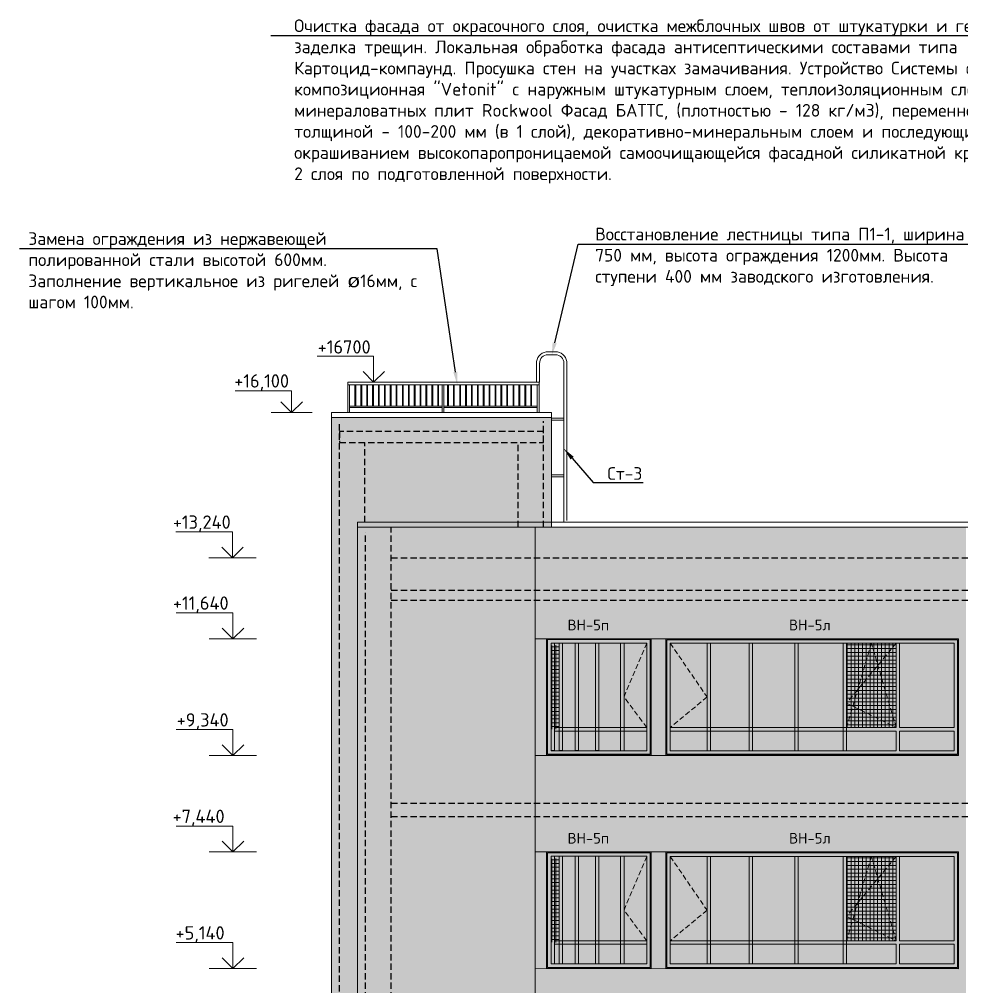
# Model space of a CAD drawing. Header units: millimetres. Extents: x -136099598 to 9192475, y 0 to 779331.
# Drawn here: x -113319 to -94735, y 293335 to 312407 of the extents above; entities that cross this region are included whole.
import ezdxf
from ezdxf import colors
from ezdxf.entities.mleader import LeaderData, LeaderLine
from ezdxf.math import Vec2, Vec3

# ---------------------------------------------------------------- set-up
doc = ezdxf.new("R2010")
doc.units = ezdxf.units.MM
doc.header["$MEASUREMENT"] = 0
doc.linetypes.add('01_base$0$DASHED2', pattern=[0.375, 0.25, -0.125])
doc.linetypes.add('ADSK_Штриховая_ш2 п1', pattern=[3, 2, -1])
doc.layers.get('0').update_dxf_attribs({"color": 250, "lineweight": 9})
doc.layers.get('Defpoints').update_dxf_attribs({"color": 8})
for name, color, linetype, lineweight, true_color in [('!_Окно_00_Штрих_Стекло', 7, 'Continuous', 0, 0x737373), ('RAL 000 80 00', 7, 'Continuous', 0, 0xb9b8b6), ('RAL 7016', 7, 'Continuous', 0, 0x383e42), ('RAL 90 10', 7, 'Continuous', 0, 0xf1ece1)]:
    doc.layers.add(name, color=color, linetype=linetype, lineweight=lineweight, true_color=true_color)
for name, color, linetype, lineweight in [('_Фасад', 7, 'Continuous', 9), ('АР-Выноски', 5, 'Continuous', 5), ('АР.РД_Выноски', 174, 'Continuous', 9), ('Лестницы', 7, 'Continuous', 13), ('Ограждение', 250, 'Continuous', 9), ('СТЕНЫ кирпич ЛИДЕР', 250, 'Continuous', 15), ('Фасад_тонкие', 7, 'Continuous', 5), ('фасады', 7, 'Continuous', 9)]:
    doc.layers.add(name, color=color, linetype=linetype, lineweight=lineweight)
for name, color, linetype in [('PDF _0', 7, 'Continuous'), ('PDF _PDF _0', 7, 'Continuous'), ('PDF _Текст', 7, 'Continuous')]:
    doc.layers.add(name, color=color, linetype=linetype)
doc.styles.add('ICOCPEUR', font='isocpeur.ttf')
doc.styles.add('PDF ISOCPEUR', font='isocpeur.ttf')

# ---------------------------------------------------------------- blocks, each defined once
blk = doc.blocks.new('A$C9e4906a5')
at = {"layer": '!_Окно_00_Штрих_Стекло'}
h = blk.add_hatch(color=256, dxfattribs=at)
h.dxf.hatch_style = 1
h.set_gradient(color1=(70, 92, 124), color2=(219, 225, 235), name='CURVED')
h.paths.add_polyline_path([(-8038, 94), (-6143, 90), (-6143, 2211), (-8038, 2216)])
h = blk.add_hatch(color=256, dxfattribs=at)
h.dxf.hatch_style = 1
h.set_gradient(color1=(70, 92, 124), color2=(219, 225, 235), name='CURVED')
h.paths.add_polyline_path([(-5687, 90), (-90, 90), (-90, 2209), (-5687, 2209)])
at = {"layer": 'PDF _PDF _0', "lineweight": 0, "true_color": 0x636466}
h = blk.add_hatch(dxfattribs=at)
h.set_pattern_fill('ANSI37', color=251, scale=600, angle=135)
h.set_pattern_definition([(180, (-7790.01, -36.94), (-7e-15, -75), []), (270, (-7790.01, -36.94), (75, -1e-14), [])])
h.paths.add_polyline_path([(-8038, 518), (-8038, 2165), (-7880, 2172), (-7880, 511)])
h = blk.add_hatch(dxfattribs=at)
h.set_pattern_fill('ANSI37', color=251, scale=600, angle=135)
h.set_pattern_definition([(180, (-1141.824, 1e-13), (-7e-15, -75), []), (270, (-1141.824, 1e-13), (75, -1e-14), [])])
h.paths.add_polyline_path([(-2210, 555), (-2210, 2202), (-1232, 2209), (-1232, 548)])
at = {"layer": 'RAL 7016', "ltscale": 100, "transparency": 33554687}
h = blk.add_hatch(color=256, dxfattribs=at)
h.dxf.hatch_style = 1
h.paths.add_polyline_path([(-8128, 2299), (-6061, 2299), (-6061, 4), (-8128, 2)])
h.paths.add_polyline_path([(-8038, 2213), (-8038, 93), (-6151, 94), (-6151, 2214)], flags=16)
h = blk.add_hatch(color=256, dxfattribs=at)
h.dxf.hatch_style = 1
h.paths.add_polyline_path([(-5777, 2299), (0, 2299), (0, 0), (-5777, 0)])
h.paths.add_polyline_path([(-5687, 2209), (-5686, 85), (-90, 90), (-90, 2209)], flags=16)
h = blk.add_hatch(color=256, dxfattribs=at)
h.dxf.hatch_style = 1
h.paths.add_polyline_path([(-8039, 90), (-8039, 2214), (-7969, 2214), (-7969, 90)])
h = blk.add_hatch(color=256, dxfattribs=at)
h.dxf.hatch_style = 1
h.paths.add_polyline_path([(-7881, 90), (-7881, 2214), (-7811, 2214), (-7811, 90)])
h = blk.add_hatch(color=256, dxfattribs=at)
h.dxf.hatch_style = 1
h.paths.add_polyline_path([(-7565, 90), (-7565, 2214), (-7495, 2214), (-7495, 90)])
h = blk.add_hatch(color=256, dxfattribs=at)
h.dxf.hatch_style = 1
h.paths.add_polyline_path([(-7165, 90), (-7164, 2214), (-7094, 2214), (-7095, 90)])
h = blk.add_hatch(color=256, dxfattribs=at)
h.dxf.hatch_style = 1
h.paths.add_polyline_path([(-6669, 90), (-6668, 2214), (-6598, 2214), (-6599, 90)])
h = blk.add_hatch(color=256, dxfattribs=at)
h.dxf.hatch_style = 1
h.paths.add_polyline_path([(-4962, 90), (-4961, 2209), (-4891, 2209), (-4892, 90)])
h = blk.add_hatch(color=256, dxfattribs=at)
h.dxf.hatch_style = 1
h.paths.add_polyline_path([(-4132, 90), (-4131, 2209), (-4061, 2209), (-4062, 90)])
h = blk.add_hatch(color=256, dxfattribs=at)
h.dxf.hatch_style = 1
h.paths.add_polyline_path([(-3235, 90), (-3234, 2209), (-3164, 2209), (-3165, 90)])
h = blk.add_hatch(color=256, dxfattribs=at)
h.dxf.hatch_style = 1
h.paths.add_polyline_path([(-2280, 90), (-2280, 2209), (-2210, 2209), (-2210, 90)])
h = blk.add_hatch(color=256, dxfattribs=at)
h.dxf.hatch_style = 1
h.paths.add_polyline_path([(-1233, 90), (-1233, 2238), (-1163, 2238), (-1163, 90)])
h = blk.add_hatch(color=256, dxfattribs=at)
h.dxf.hatch_style = 1
h.paths.add_polyline_path([(-7969, 547), (-6153, 548), (-6153, 478), (-7969, 478)])
h = blk.add_hatch(color=256, dxfattribs=at)
h.dxf.hatch_style = 1
h.paths.add_polyline_path([(-5687, 547), (-92, 548), (-92, 478), (-5687, 478)])
at = {"layer": 'PDF _0', "linetype": 'ADSK_Штриховая_ш2 п1', "lineweight": 0, "ltscale": 50}
for points in [[(-6599, 548), (-6599, 548), (-6422, 548), (-6151, 548), (-6599, 1152), (-6151, 2214)], [(-5688, 2209), (-4961, 1150), (-5687, 548)], [(-1232, 2209), (-2210, 1028), (-1232, 548), (-1721, 2209), (-2210, 548)], [(-5687, 548), (-5687, 548), (-5292, 548), (-4961, 548)]]:
    blk.add_lwpolyline(points, dxfattribs=at)
at = {"layer": 'PDF _PDF _0', "lineweight": 0}
for points in [[(-6061, 0), (-8128, 0), (-8128, 2299), (-6061, 2299)], [(0, 0), (-5777, 0), (-5777, 2299), (0, 2299)], [(-6081, 20), (-8108, 20), (-8108, 2284), (-6081, 2284)], [(-6151, 90), (-8038, 90), (-8038, 2214), (-6151, 2214)], [(-7969, 94), (-8038, 94), (-8038, 2214), (-7969, 2214)], [(-7811, 94), (-7880, 94), (-7880, 2214), (-7811, 2214)], [(-7495, 94), (-7564, 94), (-7564, 2214), (-7495, 2214)], [(-7095, 94), (-7163, 94), (-7163, 2214), (-7095, 2214)], [(-6599, 90), (-6668, 90), (-6668, 2214), (-6599, 2214)], [(-20, 20), (-5757, 20), (-5757, 2279), (-20, 2279)], [(-4892, 90), (-4961, 90), (-4961, 2209), (-4892, 2209)], [(-4062, 90), (-4131, 90), (-4131, 2209), (-4062, 2209)], [(-3165, 90), (-3233, 90), (-3233, 2209), (-3165, 2209)], [(-2210, 90), (-2279, 90), (-2279, 2209), (-2210, 2209)], [(-6151, 478), (-7969, 478), (-7969, 548), (-6151, 548)]]:
    blk.add_lwpolyline(points, close=True, dxfattribs=at)
for points in [[(-1232, 90), (-5687, 90), (-5687, 2209), (-90, 2209), (-90, 548)], [(-1232, 548), (-1232, 2209), (-1163, 2209), (-1163, 548)], [(-1232, 478), (-5687, 478), (-5687, 548), (-1232, 548)], [(-1232, 90), (-1232, 478)], [(-1163, 548), (-90, 548)], [(-90, 478), (-90, 90), (-1163, 90)], [(-1163, 478), (-1163, 90)], [(-90, 478), (-1163, 478)]]:
    blk.add_lwpolyline(points, dxfattribs=at)
at = {"layer": 'PDF _Текст', "lineweight": 0, "char_height": 210, "attachment_point": 9, "style": 'PDF ISOCPEUR'}
for s, insert in [('ВН-5п', (-6892, 2464)), ('ВН-5л', (-2525, 2464))]:
    blk.add_mtext(s, dxfattribs=dict(at, insert=insert))
blk = doc.blocks.new('A$C7ed41fb3')
at = {"ltscale": 150}
blk.add_line((3729, 550), (3729, 600), dxfattribs=at)
at = {"layer": 'Ограждение'}
for points in [[(3729, 600), (-47, 600)], [(-47, 550), (-47, 600)], [(3729, 550), (-47, 550)], [(-9, 0), (-9, 550), (-47, 550), (-47, 0), (-9, 0)], [(97, 125), (97, 550)], [(113, 550), (113, 125), (113, 125)], [(213, 125), (213, 550)], [(229, 550), (229, 125), (229, 125)], [(329, 125), (329, 550)], [(345, 550), (345, 125), (345, 125)], [(445, 125), (445, 550)], [(461, 550), (461, 125), (461, 125)], [(561, 125), (561, 550)], [(577, 550), (577, 125), (577, 125)], [(677, 125), (677, 550)], [(693, 550), (693, 125), (693, 125)], [(793, 125), (793, 550)], [(809, 550), (809, 125), (809, 125)], [(909, 125), (909, 550)], [(925, 550), (925, 125), (925, 125)], [(1033, 125), (1033, 550)], [(1049, 550), (1049, 125), (1049, 125)], [(1149, 125), (1149, 550)], [(1165, 550), (1165, 125), (1165, 125)], [(1265, 125), (1265, 550)], [(1281, 550), (1281, 125), (1281, 125)], [(1381, 125), (1381, 550)], [(1397, 550), (1397, 125), (1397, 125)], [(1497, 125), (1497, 550)], [(1513, 550), (1513, 125), (1513, 125)], [(1613, 125), (1613, 550)], [(1629, 550), (1629, 125), (1629, 125)], [(1729, 125), (1729, 550)], [(1745, 550), (1745, 125), (1745, 125)], [(1852, 0), (1852, 550), (1814, 550), (1814, 0), (1852, 0)], [(1924, 124), (1924, 549)], [(1940, 549), (1940, 124), (1940, 124)], [(2040, 124), (2040, 549)], [(2056, 549), (2056, 124), (2056, 124)], [(2163, 125), (2163, 549)], [(2179, 549), (2179, 125), (2179, 125)], [(2279, 125), (2279, 549)], [(2295, 549), (2295, 125), (2295, 125)], [(2395, 125), (2395, 549)], [(2411, 549), (2411, 125), (2411, 125)], [(2511, 125), (2511, 549)], [(2527, 549), (2527, 125), (2527, 125)], [(2627, 125), (2627, 549)], [(2643, 549), (2643, 125), (2643, 125)], [(2743, 125), (2743, 549)], [(2759, 549), (2759, 125), (2759, 125)], [(2859, 125), (2859, 549)], [(2875, 549), (2875, 125), (2875, 125)], [(2975, 125), (2975, 549)], [(2991, 549), (2991, 125), (2991, 125)], [(3091, 125), (3091, 549)], [(3107, 549), (3107, 125), (3107, 125)], [(3215, 125), (3215, 550)], [(3231, 550), (3231, 125), (3231, 125)], [(3331, 125), (3331, 550)], [(3347, 550), (3347, 125), (3347, 125)], [(3447, 125), (3447, 550)], [(3463, 550), (3463, 125), (3463, 125)], [(3563, 125), (3563, 550)], [(3579, 550), (3579, 125), (3579, 125)], [(3729, 0), (3729, 550), (3691, 550), (3691, 0), (3729, 0)], [(1814, 100), (-9, 100), (-9, 125), (1814, 125)], [(1852, 125), (3691, 125)], [(3691, 100), (1852, 100)]]:
    blk.add_lwpolyline(points, dxfattribs=at)

msp = doc.modelspace()

# ---------------------------------------------------------------- hatches: boundary and pattern name
at = {"layer": 'RAL 000 80 00'}
h = msp.add_hatch(color=256, dxfattribs=at)
h.dxf.hatch_style = 1
h.paths.add_polyline_path([(-106652.7, 302392), (-102822.7, 302392), (-102822.7, 304555.6), (-107162.7, 304555.6), (-107162.7, 288553.6), (-106652.7, 288553.6)])
h = msp.add_hatch(color=256, dxfattribs=at)
h.dxf.hatch_style = 1
h.paths.add_polyline_path([(-103143.2, 302391.3), (-94652.7, 302392), (-94652.7, 288553.6), (-103143.4, 288553.6)])
at = {"layer": 'RAL 90 10', "ltscale": 100, "transparency": 33554687}
h = msp.add_hatch(color=256, dxfattribs=at)
h.dxf.hatch_style = 1
h.paths.add_polyline_path([(-103142.9, 302391.8), (-106652.7, 302392), (-106649.6, 288553.5), (-103143.4, 288553.6)])

# ---------------------------------------------------------------- linework, layer by layer
at = {"ltscale": 150}
for p, q in [((-107162.7, 287802.7), (-107162.7, 304555.6)), ((-102822.7, 302392), (-102822.7, 304553.3)), ((-106652.7, 287721.9), (-106652.7, 302392))]:
    msp.add_line(p, q, dxfattribs=at)
at = {"layer": '_Фасад', "lineweight": 0}
for p, q in [((-107543.6, 304653.9), (-108355.5, 304653.9)), ((-108649.4, 301792, -1.2), (-109584.4, 301792, -1.2)), ((-108640, 300195.6), (-109575, 300195.6)), ((-108640, 297892), (-109575, 297892)), ((-108640, 295991.2), (-109575, 295991.2)), ((-108640, 293692.8), (-109575, 293692.8))]:
    msp.add_line(p, q, dxfattribs=at)
at = {"layer": 'Defpoints', "color": 2, "linetype": '01_base$0$DASHED2', "ltscale": 500}
for p, q in [((-107002.7, 287802.7), (-107002.7, 304485.6)), ((-102982.7, 302392), (-102982.7, 304483.3)), ((-106502.7, 302491.9), (-106502.7, 304062.4)), ((-103482.7, 302392), (-103482.7, 304062.4)), ((-106493.7, 287851.9, 0.7), (-106492.7, 302292)), ((-105982.7, 287851.9, 0.7), (-105982.7, 302392)), ((-105982.7, 301792, -1.2), (-82482.7, 301792, -1.8)), ((-105982.7, 301152, -1.2), (-82482.7, 301152, -1.8)), ((-105982.7, 300952, -1.2), (-82482.7, 300952, -1.8)), ((-105982.7, 296952, -1.2), (-82482.7, 296952, -1.8)), ((-105982.7, 296692, -1.2), (-82482.7, 296692, -1.8))]:
    msp.add_line(p, q, dxfattribs=at)
msp.add_lwpolyline([(-102984.3, 304281.9), (-107002.7, 304281.9), (-107002.7, 304062.4), (-102984.3, 304062.4)], close=True, dxfattribs=at)
at = {"layer": 'Лестницы', "ltscale": 400}
for p, q in [((-102581.5, 304546.2), (-102822.7, 304546.2)), ((-102581.5, 304506.2), (-102822.7, 304506.2)), ((-102581.4, 303428.4), (-102822.7, 303428.4)), ((-102581.4, 303388.4), (-102822.7, 303388.4))]:
    msp.add_line(p, q, dxfattribs=at)
at = {"layer": 'Лестницы'}
for points in [[(-102521.5, 302526.7), (-102521.5, 305660.8, 0.3732583), (-102749.5, 305853), (-102889.5, 305853, 0.3732258), (-103117.5, 305660.8), (-103117.5, 305253.5)], [(-102581.5, 302491.9), (-102581.5, 305626.8, 0.4229742), (-102744.2, 305794), (-102894.8, 305794, 0.4296737), (-103057.5, 305622.7), (-103057.5, 305253.5)]]:
    msp.add_lwpolyline(points, format="xyb", dxfattribs=at)
at = {"layer": 'СТЕНЫ кирпич ЛИДЕР', "ltscale": 100}
msp.add_line((-103143.5, 287693.6, -1.4), (-103143, 302392, 0.8), dxfattribs=at)
at = {"layer": 'Фасад_тонкие', "lineweight": 0}
for points in [[(-107446.7, 305766.4), (-106331, 305766.4), (-106331, 305256.4), (-106117.7, 305465.3), (-106331, 305256.4), (-106540, 305465.3)], [(-109065.3, 305085.2), (-107949.6, 305085.2), (-107949.6, 304653.9), (-107736.2, 304862.8), (-107949.6, 304653.9), (-108158.5, 304862.8)], [(-110223.2, 300705.6), (-109107.5, 300705.6), (-109107.5, 300195.6), (-108894.2, 300404.6), (-109107.5, 300195.6), (-109316.4, 300404.6)], [(-110223.2, 298401.9), (-109107.5, 298401.9), (-109107.5, 297892), (-108894.2, 298100.9), (-109107.5, 297892), (-109316.4, 298100.9)], [(-110223.2, 296501.1), (-109107.5, 296501.1), (-109107.5, 295991.2), (-108894.2, 296200.1), (-109107.5, 295991.2), (-109316.4, 296200.1)], [(-110223.2, 294202.7), (-109107.5, 294202.7), (-109107.5, 293692.8), (-108894.2, 293901.7), (-109107.5, 293692.8), (-109316.4, 293901.7)]]:
    msp.add_lwpolyline(points, dxfattribs=at)
for points, elevation in [([(-110232.6, 302301.9), (-109116.9, 302301.9), (-109116.9, 301792), (-108903.6, 302000.9), (-109116.9, 301792), (-109325.8, 302000.9)], -1.2), ([(-103143, 300689.5), (-103143, 300782.9), (-103143, 302392)], 0.8)]:
    msp.add_lwpolyline(points, dxfattribs=dict(at, elevation=elevation))
at = {"layer": 'фасады', "ltscale": 150}
for points in [[(-107162.7, 304655.5), (-102822.7, 304655.5), (-102822.7, 304555.6), (-107162.7, 304555.6)], [(-106652.7, 302491.9), (-57517.7, 302491.9), (-57517.7, 302392), (-106652.7, 302392)]]:
    msp.add_lwpolyline(points, close=True, dxfattribs=at)
at = {"layer": 'фасады', "ltscale": 150, "elevation": 0.5}
for points in [[(-94794.9, 297892), (-103143.1, 297892), (-103143.1, 300195.6), (-94794.9, 300195.6)], [(-94794.9, 293687.5), (-103143.3, 293692.8), (-103143.1, 295991.2), (-94794.9, 295991.2)]]:
    msp.add_lwpolyline(points, close=True, dxfattribs=at)

# ---------------------------------------------------------------- block references
at = {"ltscale": 150}
for name, p in [('A$C7ed41fb3', (-106796.3, 304653.5, -1.1)), ('A$C9e4906a5', (-94794.9, 297896.4, 0.5)), ('A$C9e4906a5', (-94794.9, 293692, 0.5))]:
    msp.add_blockref(name, p, dxfattribs=at)

# ---------------------------------------------------------------- texts
at = {"layer": 'PDF _0', "color": 18, "lineweight": 0, "true_color": 0x000000, "char_height": 262.49, "style": 'PDF ISOCPEUR'}
for s, insert, attachment_point in [('+16700', (-106390.1, 305816.4), 9), ('+16,100', (-109080.5, 305085.2), 7), ('+13,240', (-109150, 302301.9, -1.2), 9), ('+11,640', (-109191.5, 300705.6), 9), ('+9,340', (-109191.5, 298401.9), 9), ('+7,440', (-109270.6, 296501.1), 9), ('+5,140', (-109270.6, 294202.7), 9)]:
    msp.add_mtext(s, dxfattribs=dict(at, insert=insert, attachment_point=attachment_point))

# ---------------------------------------------------------------- leaders
at = {"layer": 'АР-Выноски'}
ml = msp.add_multileader_mtext('Standard', dxfattribs=at)
ml.set_content('\\A1;Замена ограждения из нержавеющей полированной стали высотой 600мм. Заполнение вертикальное из ригелей {\\fISOCTEUR|b0|i0|c204|p49;ø}16мм, с шагом 100мм.  ', color=256, style='ICOCPEUR')
ml.set_leader_properties()
ml.build(insert=Vec2(0, 0))
ml.multileader.update_dxf_attribs({"text_left_attachment_type": 6, "text_right_attachment_type": 6, "dogleg_length": 100, "arrow_head_size": 250})
ctx = ml.context
ctx.base_point, ctx.char_height, ctx.arrow_head_size, ctx.landing_gap_size, ctx.plane_origin = Vec3(-113165.7, 307884.2), 250, 250, 25, Vec3(-110208.1, 292712.5)
ctx.left_attachment, ctx.right_attachment = 6, 6
notes = []
notes.append((ctx, [(0, (1, 1, 0), (-105081.5, 307884.2), (-1, 0), 309.1, [(1, [(-104682.7, 305205.8)], 0, [])])]))
ctx.mtext.insert, ctx.mtext.width, ctx.mtext.defined_height, ctx.mtext.flow_direction = Vec3(-113140.7, 308209.2), 7824.767, 1601.7, 5
ml = msp.add_multileader_mtext('Standard', dxfattribs=at)
ml.set_content('Восстановление лестницы типа П1-1, ширина 750 мм, высота ограждения 1200мм. Высота ступени 400 мм заводского изготовления.', color=256, style='ICOCPEUR')
ml.set_leader_properties()
ml.build(insert=Vec2(0, 0))
ml.multileader.update_dxf_attribs({"text_left_attachment_type": 6, "text_right_attachment_type": 6, "dogleg_length": 309.1, "arrow_head_size": 250})
ctx = ml.context
ctx.base_point, ctx.char_height, ctx.arrow_head_size, ctx.landing_gap_size, ctx.plane_origin = Vec3(-101987.6, 307973.2), 250, 250, 25, Vec3(-113592.4, 306001.9)
ctx.left_attachment, ctx.right_attachment = 6, 6
notes.append((ctx, [(0, (1, 1, 0), (-102296.7, 307973.2), (1, 0), 309.1, [(0, [(-102819.5, 305784.1)], 0, [])])]))
ctx.mtext.insert, ctx.mtext.width, ctx.mtext.defined_height, ctx.mtext.flow_direction = Vec3(-101962.6, 308298.2), 7303.249, 5775.2, 5
ml = msp.add_multileader_mtext('Standard', dxfattribs=at)
ml.set_content('\\A1;Ст-3', color=256, style='ICOCPEUR')
ml.set_leader_properties()
ml.build(insert=Vec2(0, 0))
ml.multileader.update_dxf_attribs({"text_left_attachment_type": 6, "text_right_attachment_type": 6, "dogleg_length": 100, "arrow_head_size": 250})
ctx = ml.context
ctx.base_point, ctx.char_height, ctx.arrow_head_size, ctx.landing_gap_size, ctx.plane_origin = Vec3(-101746.3, 303277.2), 250, 250, 25, Vec3(-107240.6, 303339)
ctx.left_attachment, ctx.right_attachment = 6, 6
notes.append((ctx, [(1, (1, 1, 0), (-102001, 303277.2), (1, 0), 254.7, [(0, [(-102581.5, 303944.1)], 0, [])])]))
ctx.mtext.insert, ctx.mtext.width, ctx.mtext.flow_direction = Vec3(-101721.3, 303577.2), 4074.825, 5
at = {"layer": 'АР.РД_Выноски'}
ml = msp.add_multileader_mtext('Standard', dxfattribs=at)
ml.set_content('\\A1;Очистка фасада от окрасочного слоя, очистка межблочных швов от штукатурки и герметика, заделка трещин. Локальная обработка фасада антисептическими составами типа Картоцид-компаунд. Просушка стен на участках замачивания. Устройство Системы фасадной композиционная "Vetonit" c наружным штукатурным слоем, теплоизоляционным слоем из минераловатных плит Rockwool Фасад БАТТС, (плотностью - 128 кг/м3), переменной толщиной - 100-200 мм (в 1 слой), декоративно-минеральным слоем и последующим окрашиванием высокопаропроницаемой самоочищающейся фасадной силикатной краской в 2 слоя по подготовленной поверхности. ', color=256, style='ICOCPEUR')
ml.set_leader_properties(color=256)
ml.build(insert=Vec2(0, 0))
ml.multileader.update_dxf_attribs({"text_left_attachment_type": 6, "text_right_attachment_type": 6, "dogleg_length": 100, "arrow_head_size": 250})
ctx = ml.context
ctx.base_point, ctx.char_height, ctx.arrow_head_size, ctx.landing_gap_size, ctx.plane_origin = Vec3(-107923.6, 312080.2, -1.8), 250, 250, 25, Vec3(-91742.5, 305447.3, -1.8)
ctx.left_attachment, ctx.right_attachment = 6, 6
notes.append((ctx, [(0, (1, 1, 0), (-93361.1, 312080.2, -1.8), (-1, 0), 100, [(0, [(-92115, 301469.7, -1.8)], 0, [])])]))
ctx.mtext.insert, ctx.mtext.width, ctx.mtext.defined_height, ctx.mtext.flow_direction = Vec3(-107898.6, 312405.2, -1.8), 14727.298, 9019.7, 5
for ctx, leaders in notes:
    for number, flags, end, landing, length, lines in leaders:
        leader = LeaderData()
        leader.index, (leader.has_last_leader_line, leader.has_dogleg_vector, leader.attachment_direction) = number, flags
        leader.last_leader_point, leader.dogleg_vector, leader.dogleg_length = Vec3(end), Vec3(landing), length
        for number, points, colour, breaks in lines:
            line = LeaderLine()
            line.index, line.vertices, line.color, line.breaks = number, Vec3.list(points), colors.encode_raw_color(colour), breaks
            leader.lines.append(line)
        ctx.leaders.append(leader)

doc.saveas('drawing.dxf')
